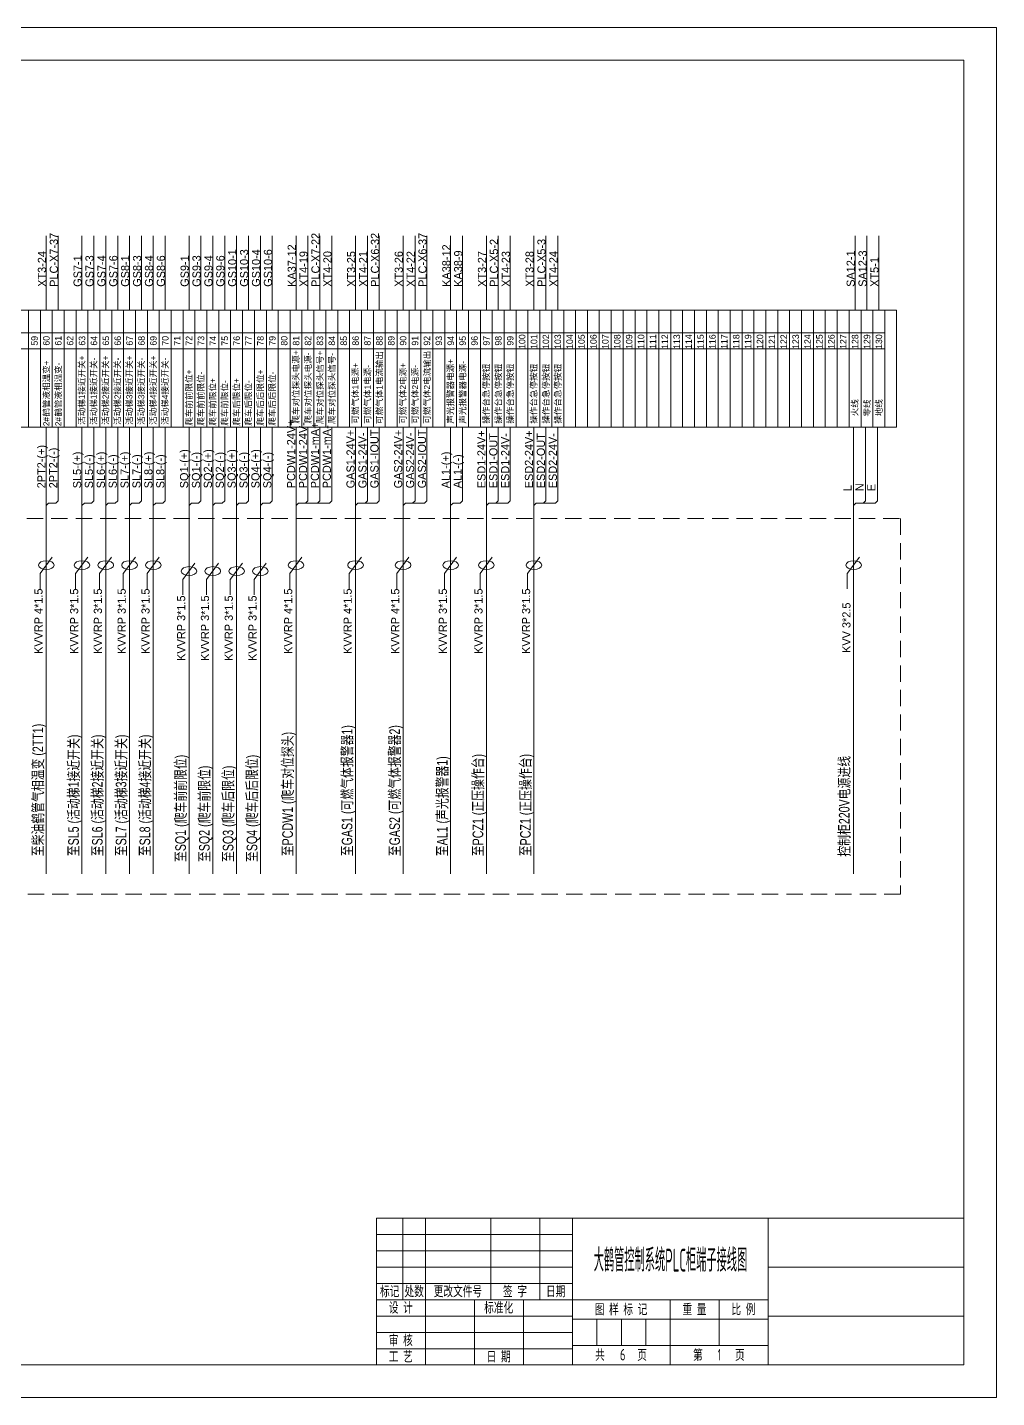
# Model space of a CAD drawing. Header units: millimetres. Extents: x 32626 to 72822, y 60047 to 123188.
# Drawn here: x 35002 to 37378, y 64401 to 67761 of the extents above; entities that cross this region are included whole.
import ezdxf
from ezdxf.enums import TextEntityAlignment as Align

# ---------------------------------------------------------------- set-up
doc = ezdxf.new("R2010")
doc.units = ezdxf.units.MM
doc.header["$LTSCALE"] = 10
doc.linetypes.add('AUDIT_D_061228083857-4', pattern=[6, 4, -2])
doc.layers.get('0').update_dxf_attribs({"lineweight": 18})
for name, color, linetype, lineweight in [('1轮廓实线层', 7, 'Continuous', 18), ('2细线层', 4, 'Continuous', 18), ('6文字层', 3, 'Continuous', 18), ('图框层', 7, 'Continuous', 18)]:
    doc.layers.add(name, color=color, linetype=linetype, lineweight=lineweight)
doc.styles.get("Standard").update_dxf_attribs({"font": 'isocp.shx', "width": 0.707, "bigfont": 'hztxt.shx'})
doc.styles.add('样式 1', font='SIMYOU.TTF', dxfattribs={"width": 0.75})

msp = doc.modelspace()

# ---------------------------------------------------------------- linework, layer by layer
for p, q in [((37027.4, 66647.4), (37027.4, 66146.6)), ((37056.6, 66599.9), (37050.8, 66594.1)), ((37085.8, 66599.9), (37080, 66594.1)), ((37027.4, 66588.3), (37033.2, 66594.1))]:
    msp.add_line(p, q)
at = {"layer": '1轮廓实线层'}
for p, q in [((35048.1, 67067), (35048.1, 67249.5)), ((35077.3, 67067), (35077.3, 67249.5)), ((35135.6, 67067), (35135.6, 67249.5)), ((35164.7, 67067), (35164.7, 67249.5)), ((35193.9, 67067), (35193.9, 67249.5)), ((35223.1, 67067), (35223.1, 67249.5)), ((35252.2, 67067), (35252.2, 67249.5)), ((35281.4, 67067), (35281.4, 67249.5)), ((35310.5, 67067), (35310.5, 67249.5)), ((35339.7, 67067), (35339.7, 67249.5)), ((35398, 67067), (35398, 67249.5)), ((35427.2, 67067), (35427.2, 67249.5)), ((35456.3, 67067), (35456.3, 67249.5)), ((35485.5, 67067), (35485.5, 67249.5)), ((35514.7, 67067), (35514.7, 67249.5)), ((35543.8, 67067), (35543.8, 67249.5)), ((35573, 67067), (35573, 67249.5)), ((35602.1, 67067), (35602.1, 67249.5)), ((35660.5, 67067), (35660.5, 67249.5)), ((35689.6, 67067), (35689.6, 67249.5)), ((35718.8, 67067), (35718.8, 67249.5)), ((35747.9, 67067), (35747.9, 67249.5)), ((35806.3, 67067), (35806.3, 67249.5)), ((35835.4, 67067), (35835.4, 67249.5)), ((35864.6, 67067), (35864.6, 67249.5)), ((35922.9, 67067), (35922.9, 67249.5)), ((35952.1, 67067), (35952.1, 67249.5)), ((35981.2, 67067), (35981.2, 67249.5)), ((36039.5, 67067), (36039.5, 67249.5)), ((36068.7, 67067), (36068.7, 67249.5)), ((36127, 67067), (36127, 67249.5)), ((36156.2, 67067), (36156.2, 67249.5)), ((36185.3, 67067), (36185.3, 67249.5)), ((36243.7, 67067), (36243.7, 67249.5)), ((36272.8, 67067), (36272.8, 67249.5)), ((36302, 67067), (36302, 67249.5)), ((37031, 67067), (37031, 67249.5)), ((37060.1, 67067), (37060.1, 67249.5)), ((37089.3, 67067), (37089.3, 67249.5)), ((33313.1, 67067), (37133, 67067)), ((35004.4, 67067), (35004.4, 66780.3)), ((35033.5, 67067), (35033.5, 66780.3)), ((35062.7, 67067), (35062.7, 66780.3)), ((35091.8, 67067), (35091.8, 66780.3)), ((35121, 67067), (35121, 66780.3)), ((35150.2, 67067), (35150.2, 66780.3)), ((35179.3, 67067), (35179.3, 66780.3)), ((35208.5, 67067), (35208.5, 66780.3)), ((35237.6, 67067), (35237.6, 66780.3)), ((35266.8, 67067), (35266.8, 66780.3)), ((35296, 67067), (35296, 66780.3)), ((35325.1, 67067), (35325.1, 66780.3)), ((35354.3, 67067), (35354.3, 66780.3)), ((35383.4, 67067), (35383.4, 66780.3)), ((35412.6, 67067), (35412.6, 66780.3)), ((35441.8, 67067), (35441.8, 66780.3)), ((35470.9, 67067), (35470.9, 66780.3)), ((35500.1, 67067), (35500.1, 66780.3)), ((35529.2, 67067), (35529.2, 66780.3)), ((35558.4, 67067), (35558.4, 66780.3)), ((35587.6, 67067), (35587.6, 66780.3)), ((35616.7, 67067), (35616.7, 66780.3)), ((35645.9, 67067), (35645.9, 66780.3)), ((35675, 67067), (35675, 66780.3)), ((35704.2, 67067), (35704.2, 66780.3)), ((35733.4, 67067), (35733.4, 66780.3)), ((35762.5, 67067), (35762.5, 66780.3)), ((35791.7, 67067), (35791.7, 66780.3)), ((35820.8, 67067), (35820.8, 66780.3)), ((35850, 67067), (35850, 66780.3)), ((35879.2, 67067), (35879.2, 66780.3)), ((35908.3, 67067), (35908.3, 66780.3)), ((35937.5, 67067), (35937.5, 66780.3)), ((35966.6, 67067), (35966.6, 66780.3)), ((35995.8, 67067), (35995.8, 66780.3)), ((36025, 67067), (36025, 66780.3)), ((36054.1, 67067), (36054.1, 66780.3)), ((36083.3, 67067), (36083.3, 66780.3)), ((36112.4, 67067), (36112.4, 66780.3)), ((36141.6, 67067), (36141.6, 66780.3)), ((36170.8, 67067), (36170.8, 66780.3)), ((36199.9, 67067), (36199.9, 66780.3)), ((36229.1, 67067), (36229.1, 66780.3)), ((36258.2, 67067), (36258.2, 66780.3)), ((36287.4, 67067), (36287.4, 66780.3)), ((36316.6, 67067), (36316.6, 66780.3)), ((36345.7, 67067), (36345.7, 66780.3)), ((36374.9, 67067), (36374.9, 66780.3)), ((36404, 67067), (36404, 66780.3)), ((36433.2, 67067), (36433.2, 66780.3)), ((36462.4, 67067), (36462.4, 66780.3)), ((36491.5, 67067), (36491.5, 66780.3)), ((36520.7, 67067), (36520.7, 66780.3)), ((36549.8, 67067), (36549.8, 66780.3)), ((36579, 67067), (36579, 66780.3)), ((36608.2, 67067), (36608.2, 66780.3)), ((36637.3, 67067), (36637.3, 66780.3)), ((36666.5, 67067), (36666.5, 66780.3)), ((36695.6, 67067), (36695.6, 66780.3)), ((36724.8, 67067), (36724.8, 66780.3)), ((36754, 67067), (36754, 66780.3)), ((36783.1, 67067), (36783.1, 66780.3)), ((36812.3, 67067), (36812.3, 66780.3)), ((36841.4, 67067), (36841.4, 66780.3)), ((36870.6, 67067), (36870.6, 66780.3)), ((36899.8, 67067), (36899.8, 66780.3)), ((36928.9, 67067), (36928.9, 66780.3)), ((36958.1, 67067), (36958.1, 66780.3)), ((36987.2, 67067), (36987.2, 66780.3)), ((37016.4, 67067), (37016.4, 66780.3)), ((37045.6, 67067), (37045.6, 66780.3)), ((37074.7, 67067), (37074.7, 66780.3)), ((37103.9, 67067), (37103.9, 66780.3)), ((37133, 67067), (37133, 66780.3)), ((33313.1, 67011.5), (37103.9, 67011.5)), ((33313.1, 66972.2), (37103.9, 66972.2)), ((37133, 66780.3), (33313.1, 66780.3)), ((35048.1, 66780.3), (35048.1, 66594.1)), ((35077.3, 66780.3), (35077.3, 66599.9)), ((35135.6, 66780.3), (35135.6, 66594.1)), ((35164.7, 66780.3), (35164.7, 66599.9)), ((35193.9, 66780.3), (35193.9, 66594.1)), ((35223.1, 66780.3), (35223.1, 66599.9)), ((35252.2, 66780.3), (35252.2, 66594.1)), ((35281.4, 66780.3), (35281.4, 66599.9)), ((35310.5, 66780.3), (35310.5, 66594.1)), ((35339.7, 66780.3), (35339.7, 66599.9)), ((35398, 66780.3), (35398, 66594.1)), ((35427.2, 66780.3), (35427.2, 66599.9)), ((35456.3, 66780.3), (35456.3, 66594.1)), ((35485.5, 66780.3), (35485.5, 66599.9)), ((35514.7, 66780.3), (35514.7, 66594.1)), ((35543.8, 66780.3), (35543.8, 66599.9)), ((35573, 66780.3), (35573, 66594.1)), ((35602.1, 66780.3), (35602.1, 66599.9)), ((35660.5, 66780.3), (35660.5, 66594.1)), ((35689.6, 66780.3), (35689.6, 66599.9)), ((35718.8, 66780.3), (35718.8, 66599.9)), ((35747.9, 66780.3), (35747.9, 66599.9)), ((35806.3, 66780.3), (35806.3, 66594.1)), ((35835.4, 66780.3), (35835.4, 66599.9)), ((35864.6, 66780.3), (35864.6, 66599.9)), ((35922.9, 66780.3), (35922.9, 66594.1)), ((35952.1, 66780.3), (35952.1, 66599.9)), ((35981.2, 66780.3), (35981.2, 66599.9)), ((36039.5, 66780.3), (36039.5, 66594.1)), ((36068.7, 66780.3), (36068.7, 66599.9)), ((36127, 66780.3), (36127, 66594.1)), ((36156.2, 66780.3), (36156.2, 66599.9)), ((36185.3, 66780.3), (36185.3, 66599.9)), ((36243.7, 66780.3), (36243.7, 66594.1)), ((36272.8, 66780.3), (36272.8, 66599.9)), ((36302, 66780.3), (36302, 66599.9)), ((37027.4, 66780.3), (37027.4, 66594.1)), ((37056.6, 66780.3), (37056.6, 66599.9)), ((37085.8, 66780.3), (37085.8, 66599.9)), ((35077.3, 66599.9), (35071.5, 66594.1)), ((35164.7, 66599.9), (35159, 66594.1)), ((35223.1, 66599.9), (35217.3, 66594.1)), ((35281.4, 66599.9), (35275.6, 66594.1)), ((35339.7, 66599.9), (35333.9, 66594.1)), ((35427.2, 66599.9), (35421.4, 66594.1)), ((35485.5, 66599.9), (35479.7, 66594.1)), ((35543.8, 66599.9), (35538, 66594.1)), ((35602.1, 66599.9), (35596.4, 66594.1)), ((35689.6, 66599.9), (35683.8, 66594.1)), ((35718.8, 66599.9), (35713, 66594.1)), ((35747.9, 66599.9), (35742.2, 66594.1)), ((35835.4, 66599.9), (35829.6, 66594.1)), ((35864.6, 66599.9), (35858.8, 66594.1)), ((35952.1, 66599.9), (35946.3, 66594.1)), ((35981.2, 66599.9), (35975.4, 66594.1)), ((36068.7, 66599.9), (36062.9, 66594.1)), ((36156.2, 66599.9), (36150.4, 66594.1)), ((36185.3, 66599.9), (36179.6, 66594.1)), ((36272.8, 66599.9), (36267, 66594.1)), ((36302, 66599.9), (36296.2, 66594.1)), ((35048.1, 66594.1), (35048.1, 66093.2)), ((35048.1, 66588.3), (35053.9, 66594.1)), ((35071.5, 66594.1), (35053.9, 66594.1)), ((35135.6, 66588.3), (35141.4, 66594.1)), ((35135.6, 66594.1), (35135.6, 66093.2)), ((35159, 66594.1), (35141.4, 66594.1)), ((35193.9, 66594.1), (35193.9, 66093.2)), ((35193.9, 66588.3), (35199.7, 66594.1)), ((35217.3, 66594.1), (35199.7, 66594.1)), ((35252.2, 66594.1), (35252.2, 66093.2)), ((35252.2, 66588.3), (35258, 66594.1)), ((35275.6, 66594.1), (35258, 66594.1)), ((35310.5, 66594.1), (35310.5, 66093.2)), ((35310.5, 66588.3), (35316.3, 66594.1)), ((35333.9, 66594.1), (35316.3, 66594.1)), ((35398, 66588.3), (35403.8, 66594.1)), ((35398, 66594.1), (35398, 66093.2)), ((35421.4, 66594.1), (35403.8, 66594.1)), ((35456.3, 66594.1), (35456.3, 66093.2)), ((35456.3, 66588.3), (35462.1, 66594.1)), ((35479.7, 66594.1), (35462.1, 66594.1)), ((35514.7, 66594.1), (35514.7, 66093.2)), ((35514.7, 66588.3), (35520.4, 66594.1)), ((35538, 66594.1), (35520.4, 66594.1)), ((35573, 66594.1), (35573, 66093.2)), ((35573, 66588.3), (35578.8, 66594.1)), ((35596.4, 66594.1), (35578.8, 66594.1)), ((35660.5, 66594.1), (35660.5, 66093.2)), ((35660.5, 66588.3), (35666.2, 66594.1)), ((35742.2, 66594.1), (35666.2, 66594.1)), ((35806.3, 66594.1), (35806.3, 66093.2)), ((35806.3, 66588.3), (35812, 66594.1)), ((35858.8, 66594.1), (35812, 66594.1)), ((35922.9, 66594.1), (35922.9, 66093.2)), ((35922.9, 66588.3), (35928.7, 66594.1)), ((35975.4, 66594.1), (35928.7, 66594.1)), ((36039.5, 66594.1), (36039.5, 66093.2)), ((36039.5, 66588.3), (36045.3, 66594.1)), ((36062.9, 66594.1), (36045.3, 66594.1)), ((36127, 66594.1), (36127, 66093.2)), ((36127, 66588.3), (36132.8, 66594.1)), ((36179.6, 66594.1), (36132.8, 66594.1)), ((36243.7, 66594.1), (36243.7, 66093.2)), ((36243.7, 66588.3), (36249.4, 66594.1)), ((36296.2, 66594.1), (36249.4, 66594.1)), ((37033.2, 66594.1), (37080, 66594.1)), ((35062.4, 66461.3), (35032.7, 66421)), ((35149.9, 66461.3), (35120.1, 66421)), ((35208.2, 66461.3), (35178.5, 66421)), ((35266.6, 66461.3), (35236.8, 66421)), ((35324.9, 66461.3), (35295.1, 66421)), ((35674.8, 66461.3), (35645, 66421)), ((35820.6, 66461.3), (35790.8, 66421)), ((35937.2, 66461.3), (35907.5, 66421)), ((36053.9, 66461.3), (36024.1, 66421)), ((36141.4, 66461.3), (36111.6, 66421)), ((36258, 66461.3), (36228.2, 66421)), ((37041.8, 66461.3), (37012, 66421)), ((35412.4, 66446.6), (35382.6, 66406.3)), ((35470.7, 66446.6), (35440.9, 66406.3)), ((35529, 66446.6), (35499.2, 66406.3)), ((35587.3, 66446.6), (35557.5, 66406.3)), ((35032.7, 66421), (35032.7, 66383.7)), ((35120.1, 66421), (35120.1, 66383.7)), ((35178.5, 66421), (35178.5, 66383.7)), ((35236.8, 66421), (35236.8, 66383.7)), ((35295.1, 66421), (35295.1, 66383.7)), ((35382.6, 66406.3), (35382.6, 66369)), ((35440.9, 66406.3), (35440.9, 66369)), ((35499.2, 66406.3), (35499.2, 66369)), ((35557.5, 66406.3), (35557.5, 66369)), ((35645, 66421), (35645, 66383.7)), ((35790.8, 66421), (35790.8, 66383.7)), ((35907.5, 66421), (35907.5, 66383.7)), ((36024.1, 66421), (36024.1, 66383.7)), ((36111.6, 66421), (36111.6, 66383.7)), ((36228.2, 66421), (36228.2, 66383.7)), ((37012, 66421), (37012, 66383.7)), ((37027.4, 66146.6), (37027.4, 65685.2)), ((35048.1, 66093.2), (35048.1, 65685.2)), ((35135.6, 66093.2), (35135.6, 65685.2)), ((35193.9, 66093.2), (35193.9, 65685.2)), ((35252.2, 66093.2), (35252.2, 65685.2)), ((35310.5, 66093.2), (35310.5, 65685.2)), ((35398, 66093.2), (35398, 65685.2)), ((35456.3, 66093.2), (35456.3, 65685.2)), ((35514.7, 66093.2), (35514.7, 65685.2)), ((35573, 66093.2), (35573, 65685.2)), ((35660.5, 66093.2), (35660.5, 65685.2)), ((35806.3, 66093.2), (35806.3, 65685.2)), ((35922.9, 66093.2), (35922.9, 65685.2)), ((36039.5, 66093.2), (36039.5, 65685.2)), ((36127, 66093.2), (36127, 65685.2)), ((36243.7, 66093.2), (36243.7, 65685.2)), ((37298, 64840.5), (35858, 64840.5)), ((35858, 64480.5), (35858, 64840.5)), ((35858, 64480.5), (37298, 64480.5))]:
    msp.add_line(p, q, dxfattribs=at)
at = {"layer": '1轮廓实线层', "linetype": 'AUDIT_D_061228083857-4'}
msp.add_lwpolyline([(33020.3, 66556), (37142.6, 66556), (37142.6, 65634.8), (33020.3, 65634.8)], close=True, dxfattribs=at)
at = {"layer": '1轮廓实线层'}
for centre in [(35048.1, 66441.9), (35135.6, 66441.9), (35193.9, 66441.9), (35252.2, 66441.9), (35310.5, 66441.9), (35398, 66427.2), (35456.3, 66427.2), (35514.7, 66427.2), (35573, 66427.2), (35660.5, 66441.9), (35806.3, 66441.9), (35922.9, 66441.9), (36039.5, 66441.9), (36127, 66441.9), (36243.7, 66441.9), (37027.4, 66441.9)]:
    msp.add_ellipse(centre, major_axis=(19.3, 0), ratio=0.567806, dxfattribs=at)
at = {"layer": '2细线层'}
for p, q in [((37378, 67760.5), (32626, 67760.5)), ((37378, 67760.5), (37378, 64400.5)), ((35922, 64640.5), (35922, 64840.5)), ((35978, 64640.5), (35978, 64840.5)), ((36138, 64640.5), (36138, 64840.5)), ((36258, 64640.5), (36258, 64840.5)), ((36338, 64480.5), (36338, 64840.5)), ((36818, 64480.5), (36818, 64840.5)), ((35858, 64800.5), (36338, 64800.5)), ((35858, 64760.5), (36338, 64760.5)), ((35858, 64720.5), (36338, 64720.5)), ((36818, 64720.5), (37298, 64720.5)), ((35858, 64680.5), (36338, 64680.5)), ((35858, 64640.5), (36818, 64640.5)), ((35978, 64480.5), (35978, 64640.5)), ((36098, 64480.5), (36098, 64640.5)), ((36218, 64480.5), (36218, 64640.5)), ((36578, 64480.5), (36578, 64640.5)), ((36698, 64528.5), (36698, 64640.5)), ((35858, 64600.5), (36338, 64600.5)), ((36338, 64592.5), (36818, 64592.5)), ((36398, 64528.5), (36398, 64592.5)), ((36458, 64528.5), (36458, 64592.5)), ((36518, 64528.5), (36518, 64592.5)), ((36818, 64600.5), (37298, 64600.5)), ((35858, 64560.5), (36338, 64560.5)), ((35858, 64520.5), (36338, 64520.5)), ((36338, 64528.5), (36818, 64528.5)), ((37378, 64400.5), (32626, 64400.5))]:
    msp.add_line(p, q, dxfattribs=at)
at = {"layer": '图框层'}
for p, q in [((37298, 67680.5), (32826, 67680.5)), ((37298, 67680.5), (37298, 64480.5)), ((37298, 64480.5), (37298, 64840.5)), ((32826, 64480.5), (37298, 64480.5))]:
    msp.add_line(p, q, dxfattribs=at)

# ---------------------------------------------------------------- texts
at = {"layer": '1轮廓实线层', "style": '样式 1'}
for s, height, p in [('PLC-X7-37', 20, (35076.6, 67124.4)), ('PLC-X7-22', 20, (35718.1, 67124.4)), ('PLC-X6-32', 20, (35863.9, 67124.4)), ('PLC-X6-37', 20, (35980.5, 67124.4)), ('PLC-X5-2', 20, (36155.5, 67124.4)), ('PLC-X5-3', 20, (36272.1, 67124.4)), ('XT3-24', 20, (35047.4, 67124.4)), ('GS7-1', 20, (35134.9, 67124.4)), ('GS7-3', 20, (35164.1, 67124.4)), ('GS7-4', 20, (35193.2, 67124.4)), ('GS7-6', 20, (35222.4, 67124.4)), ('GS8-1', 20, (35251.5, 67124.4)), ('GS8-3', 20, (35280.7, 67124.4)), ('GS8-4', 20, (35309.9, 67124.4)), ('GS8-6', 20, (35339, 67124.4)), ('GS9-1', 20, (35397.3, 67124.4)), ('GS9-3', 20, (35426.5, 67124.4)), ('GS9-4', 20, (35455.7, 67124.4)), ('GS9-6', 20, (35484.8, 67124.4)), ('GS10-1', 20, (35514, 67124.4)), ('GS10-3', 20, (35543.1, 67124.4)), ('GS10-4', 20, (35572.3, 67124.4)), ('GS10-6', 20, (35601.5, 67124.4)), ('KA37-12', 20, (35659.8, 67124.4)), ('XT4-19', 20, (35688.9, 67124.4)), ('XT4-20', 20, (35747.3, 67124.4)), ('XT3-25', 20, (35805.6, 67124.4)), ('XT4-21', 20, (35834.7, 67124.4)), ('XT3-26', 20, (35922.2, 67124.4)), ('XT4-22', 20, (35951.4, 67124.4)), ('KA38-12', 20, (36038.9, 67124.4)), ('KA38-9', 20, (36068, 67124.4)), ('XT3-27', 20, (36126.3, 67124.4)), ('XT4-23', 20, (36184.7, 67124.4)), ('XT3-28', 20, (36243, 67124.4)), ('XT4-24', 20, (36301.3, 67124.4)), ('SA12-1', 20, (37030.3, 67124.4)), ('SA12-3', 20, (37059.5, 67124.4)), ('XT5-1', 20, (37088.6, 67124.4)), ('59', 16, (35027.1, 66980.2)), ('60', 16, (35056.2, 66980.2)), ('61', 16, (35085.4, 66980.2)), ('62', 16, (35114.5, 66980.2)), ('63', 16, (35143.7, 66980.2)), ('64', 16, (35172.9, 66980.2)), ('65', 16, (35202, 66980.2)), ('66', 16, (35231.2, 66980.2)), ('67', 16, (35260.3, 66980.2)), ('68', 16, (35289.5, 66980.2)), ('69', 16, (35318.7, 66980.2)), ('70', 16, (35347.8, 66980.2)), ('71', 16, (35377, 66980.2)), ('72', 16, (35406.1, 66980.2)), ('73', 16, (35435.3, 66980.2)), ('74', 16, (35464.5, 66980.2)), ('75', 16, (35493.6, 66980.2)), ('76', 16, (35522.8, 66980.2)), ('77', 16, (35551.9, 66980.2)), ('78', 16, (35581.1, 66980.2)), ('79', 16, (35610.3, 66980.2)), ('80', 16, (35639.4, 66980.2)), ('81', 16, (35668.6, 66980.2)), ('82', 16, (35697.7, 66980.2)), ('83', 16, (35726.9, 66980.2)), ('84', 16, (35756.1, 66980.2)), ('85', 16, (35785.2, 66980.2)), ('86', 16, (35814.4, 66980.2)), ('87', 16, (35843.5, 66980.2)), ('88', 16, (35872.7, 66980.2)), ('89', 16, (35901.9, 66980.2)), ('90', 16, (35931, 66980.2)), ('91', 16, (35960.2, 66980.2)), ('92', 16, (35989.3, 66980.2)), ('93', 16, (36018.5, 66980.2)), ('94', 16, (36047.7, 66980.2)), ('95', 16, (36076.8, 66980.2)), ('96', 16, (36106, 66980.2)), ('97', 16, (36135.1, 66980.2)), ('98', 16, (36164.3, 66980.2)), ('99', 16, (36193.5, 66980.2)), ('100', 16, (36222.6, 66972.2)), ('101', 16, (36251.8, 66972.2)), ('102', 16, (36280.9, 66972.2)), ('103', 16, (36310.1, 66972.2)), ('104', 16, (36339.3, 66972.2)), ('105', 16, (36368.4, 66972.2)), ('106', 16, (36397.6, 66972.2)), ('107', 16, (36426.7, 66972.2)), ('108', 16, (36455.9, 66972.2)), ('109', 16, (36485.1, 66972.2)), ('110', 16, (36514.2, 66972.2)), ('111', 16, (36543.4, 66972.2)), ('112', 16, (36572.5, 66972.2)), ('113', 16, (36601.7, 66972.2)), ('114', 16, (36630.9, 66972.2)), ('115', 16, (36660, 66972.2)), ('116', 16, (36689.2, 66972.2)), ('117', 16, (36718.3, 66972.2)), ('118', 16, (36747.5, 66972.2)), ('119', 16, (36776.7, 66972.2)), ('120', 16, (36805.8, 66972.2)), ('121', 16, (36835, 66972.2)), ('122', 16, (36864.1, 66972.2)), ('123', 16, (36893.3, 66972.2)), ('124', 16, (36922.5, 66972.2)), ('125', 16, (36951.6, 66972.2)), ('126', 16, (36980.8, 66972.2)), ('127', 16, (37009.9, 66972.2)), ('128', 16, (37039.1, 66972.2)), ('129', 16, (37068.3, 66972.2)), ('130', 16, (37097.4, 66972.2)), ('鹤管液相温变+', 15, (35055.9, 66806.1)), ('鹤管液相温变-', 15, (35085, 66806.1)), ('活动梯1接近开关+', 15, (35142.6, 66785.9)), ('活动梯1接近开关-', 15, (35171.8, 66785.9)), ('活动梯2接近开关+', 15, (35200.9, 66785.9)), ('活动梯2接近开关-', 15, (35230.1, 66785.9)), ('活动梯3接近开关+', 15, (35259.3, 66785.9)), ('活动梯3接近开关-', 15, (35288.4, 66785.9)), ('活动梯4接近开关+', 15, (35317.6, 66785.9)), ('活动梯4接近开关-', 15, (35346.7, 66785.9)), ('爬车对位探头电源+', 15, (35667.5, 66788.7)), ('爬车对位探头电源-', 15, (35697.4, 66788.7)), ('爬车对位探头信号+', 15, (35726.6, 66787.9)), ('爬车对位探头信号-', 15, (35755.7, 66787.9)), ('可燃气体1电源+', 15, (35813.3, 66788.7)), ('可燃气体1电流输出', 15, (35872.4, 66787.9)), ('可燃气体2电源+', 15, (35929.9, 66788.7)), ('可燃气体2电流输出', 15, (35989, 66788.7)), ('声光报警器电源+', 15, (36046.6, 66788.7)), ('声光报警器电源-', 15, (36076.5, 66788.7)), ('爬车前前限位+', 15, (35405.3, 66783.7)), ('爬车前前限位-', 15, (35434.5, 66783.7)), ('爬车后后限位+', 15, (35580.3, 66783.7)), ('爬车后后限位-', 15, (35609.4, 66783.7)), ('可燃气体1电源-', 15, (35843.2, 66788.7)), ('可燃气体2电源-', 15, (35959.8, 66788.7)), ('操作台急停按钮', 15, (36134.1, 66788.7)), ('操作台急停按钮', 15, (36164, 66788.7)), ('操作台急停按钮', 15, (36193.1, 66788.7)), ('操作台急停按钮', 15, (36250.7, 66788.7)), ('操作台急停按钮', 15, (36280.6, 66788.7)), ('操作台急停按钮', 15, (36309.8, 66788.7)), ('爬车前限位+', 15, (35463.6, 66783.7)), ('爬车前限位-', 15, (35492.8, 66783.7)), ('爬车后限位+', 15, (35522, 66783.7)), ('爬车后限位-', 15, (35551.1, 66783.7)), ('火线', 15, (37038, 66806.9)), ('零线', 15, (37067.9, 66806.1)), ('地线', 15, (37097.1, 66806.9)), ('2#', 15, (35055.7, 66782.6)), ('2#', 15, (35084.9, 66782.6)), ('PCDW1-24V+', 20, (35658.3, 66630.4)), ('PCDW1-24V-', 20, (35687.5, 66630.4)), ('PCDW1-mA+', 20, (35716.7, 66630.4)), ('PCDW1-mA-', 20, (35745.8, 66630.4)), ('GAS1-24V+', 20, (35804.1, 66630.4)), ('GAS1-24V-', 20, (35833.3, 66630.4)), ('GAS1-IOUT', 20, (35862.5, 66630.4)), ('GAS2-24V+', 20, (35920.8, 66630.4)), ('GAS2-24V-', 20, (35949.9, 66630.4)), ('GAS2-IOUT', 20, (35979.1, 66630.4)), ('ESD1-24V+', 20, (36124.9, 66630.4)), ('ESD1-OUT', 20, (36154.1, 66630.4)), ('ESD1-24V-', 20, (36183.2, 66630.4)), ('ESD2-24V+', 20, (36241.5, 66630.4)), ('ESD2-OUT', 20, (36270.7, 66630.4)), ('ESD2-24V-', 20, (36299.9, 66630.4)), ('2PT2-(+)', 20, (35046, 66630.4)), ('2PT2-(-)', 20, (35075.1, 66630.4)), ('SL5-(+)', 20, (35133.5, 66630.4)), ('SL5-(-)', 20, (35162.6, 66630.4)), ('SL6-(+)', 20, (35191.8, 66630.4)), ('SL6-(-)', 20, (35220.9, 66630.4)), ('SL7-(+)', 20, (35250.1, 66630.4)), ('SL7-(-)', 20, (35279.3, 66630.4)), ('SL8-(+)', 20, (35308.4, 66630.4)), ('SL8-(-)', 20, (35337.6, 66630.4)), ('SQ1-(+)', 20, (35395.9, 66630.4)), ('SQ1-(-)', 20, (35425.1, 66630.4)), ('SQ2-(+)', 20, (35454.2, 66630.4)), ('SQ2-(-)', 20, (35483.4, 66630.4)), ('SQ3-(+)', 20, (35512.5, 66630.4)), ('SQ3-(-)', 20, (35541.7, 66630.4)), ('SQ4-(+)', 20, (35570.9, 66630.4)), ('SQ4-(-)', 20, (35600, 66630.4)), ('AL1-(+)', 20, (36037.4, 66630.4)), ('AL1-(-)', 20, (36066.6, 66630.4)), ('L', 20, (37022.6, 66623.3)), ('N', 20, (37051.7, 66623.3)), ('E', 20, (37080.9, 66623.3))]:
    msp.add_text(s, height=height, rotation=90, dxfattribs=at).set_placement(p)
at = {"layer": '1轮廓实线层', "style": '样式 1', "width": 0.75}
msp.add_text('控制柜220V电源进线', height=26, rotation=90, dxfattribs=at).set_placement((37017.4, 65727))
at = {"layer": '1轮廓实线层', "attachment_point": 7, "rotation": 90, "style": '样式 1'}
for s, insert, char_height, width in [('{\\W1;KVVRP 4*1.5}', (35039.1, 66224), 20, 230.833), ('{\\W1;KVVRP 3*1.5}', (35126.6, 66224), 20, 230.833), ('{\\W1;KVVRP 3*1.5}', (35184.9, 66224), 20, 230.833), ('{\\W1;KVVRP 3*1.5}', (35243.2, 66224), 20, 230.833), ('{\\W1;KVVRP 3*1.5}', (35301.6, 66224), 20, 230.833), ('{\\W1;KVVRP 3*1.5}', (35389, 66207), 20, 230.833), ('{\\W1;KVVRP 3*1.5}', (35447.4, 66207), 20, 230.833), ('{\\W1;KVVRP 3*1.5}', (35505.7, 66207), 20, 230.833), ('{\\W1;KVVRP 3*1.5}', (35564, 66207), 20, 230.833), ('{\\W1;KVVRP 4*1.5}', (35651.5, 66224), 20, 230.833), ('{\\W1;KVVRP 4*1.5}', (35797.3, 66224), 20, 230.833), ('{\\W1;KVVRP 4*1.5}', (35913.9, 66224), 20, 230.833), ('{\\W1;KVVRP 3*1.5}', (36030.6, 66224), 20, 230.833), ('{\\W1;KVVRP 3*1.5}', (36118, 66224), 20, 230.833), ('{\\W1;KVVRP 3*1.5}', (36234.7, 66224), 20, 230.833), ('{\\W1;KVV 3*2.5}', (37020.1, 66226.7), 20, 188.167), ('至柴油鹤管气相温变 (2TT1)', (35048.2, 65728.1), 26, 613.113), ('至SL5 (活动梯1接近开关)', (35135.7, 65728.1), 26, 613.113), ('至SL6 (活动梯2接近开关)', (35194, 65728.1), 26, 613.113), ('至SL7 (活动梯3接近开关)', (35252.3, 65728.1), 26, 613.113), ('至SL8 (活动梯4接近开关)', (35310.6, 65728.1), 26, 613.113), ('至PCDW1 (爬车对位探头)', (35660.5, 65728.1), 26, 613.113), ('至GAS1 (可燃气体报警器1)', (35806.3, 65728.1), 26, 613.113), ('至GAS2 (可燃气体报警器2)', (35923, 65728.1), 26, 613.113), ('至SQ1 (爬车前前限位)', (35398.1, 65713.9), 26, 613.113), ('至SQ4 (爬车后后限位)', (35573.1, 65713.9), 26, 613.113), ('至AL1 (声光报警器1)', (36039.6, 65728.1), 26, 613.113), ('至PCZ1 (正压操作台)', (36127.1, 65728.1), 26, 613.113), ('至PCZ1 (正压操作台)', (36243.7, 65728.1), 26, 613.113), ('至SQ2 (爬车前限位)', (35456.4, 65713.9), 26, 613.113), ('至SQ3 (爬车后限位)', (35514.7, 65713.9), 26, 613.113)]:
    msp.add_mtext(s, dxfattribs=dict(at, insert=insert, char_height=char_height, width=width))
at = {"layer": '6文字层', "width": 0.707}
for s, p in [('标记', (35890, 64660.5)), ('处数', (35950, 64660.5))]:
    msp.add_text(s, height=28, dxfattribs=at).set_placement(p, align=Align.MIDDLE_CENTER)
at = {"layer": '6文字层', "char_height": 28, "attachment_point": 5}
for s, insert, width in [(' 更改文件号 ', (36051.6, 64660.5), 167.559), (' 签 字 ', (36191.6, 64660.5), 97.566), (' 日期 ', (36291.6, 64660.5), 78.477), (' 设 计 ', (35911.6, 64620.6), 97.566), (' 标准化 ', (36151.6, 64620.6), 109.161), (' 图 样 标 记 ', (36451.6, 64616.5), 196.122), (' 重 量 ', (36631.6, 64616.5), 97.566), (' 比 例 ', (36751.6, 64616.5), 97.566), (' 审 核 ', (35911.6, 64540.5), 97.566), (' 工 艺 ', (35911.6, 64500.5), 97.566), (' 日 期 ', (36151.6, 64500.5), 97.566), ('共       页', (36457.2, 64504.5), 188.309), ('第       页', (36697.2, 64504.5), 188.062)]:
    msp.add_mtext(s, dxfattribs=dict(at, insert=insert, width=width))
at = {"layer": '6文字层'}
for tag, p, height, width in [('大鹤管控制系统PLC柜端子接线图', (36390.3, 64709.6), 56, 0.446978), ('6', (36454.6, 64491.7), 28, 0.74953), ('1', (36694.6, 64491.7), 28, 0.563)]:
    msp.add_attdef(tag, p, '', height=height, dxfattribs=dict(at, width=width))

doc.saveas('drawing.dxf')
